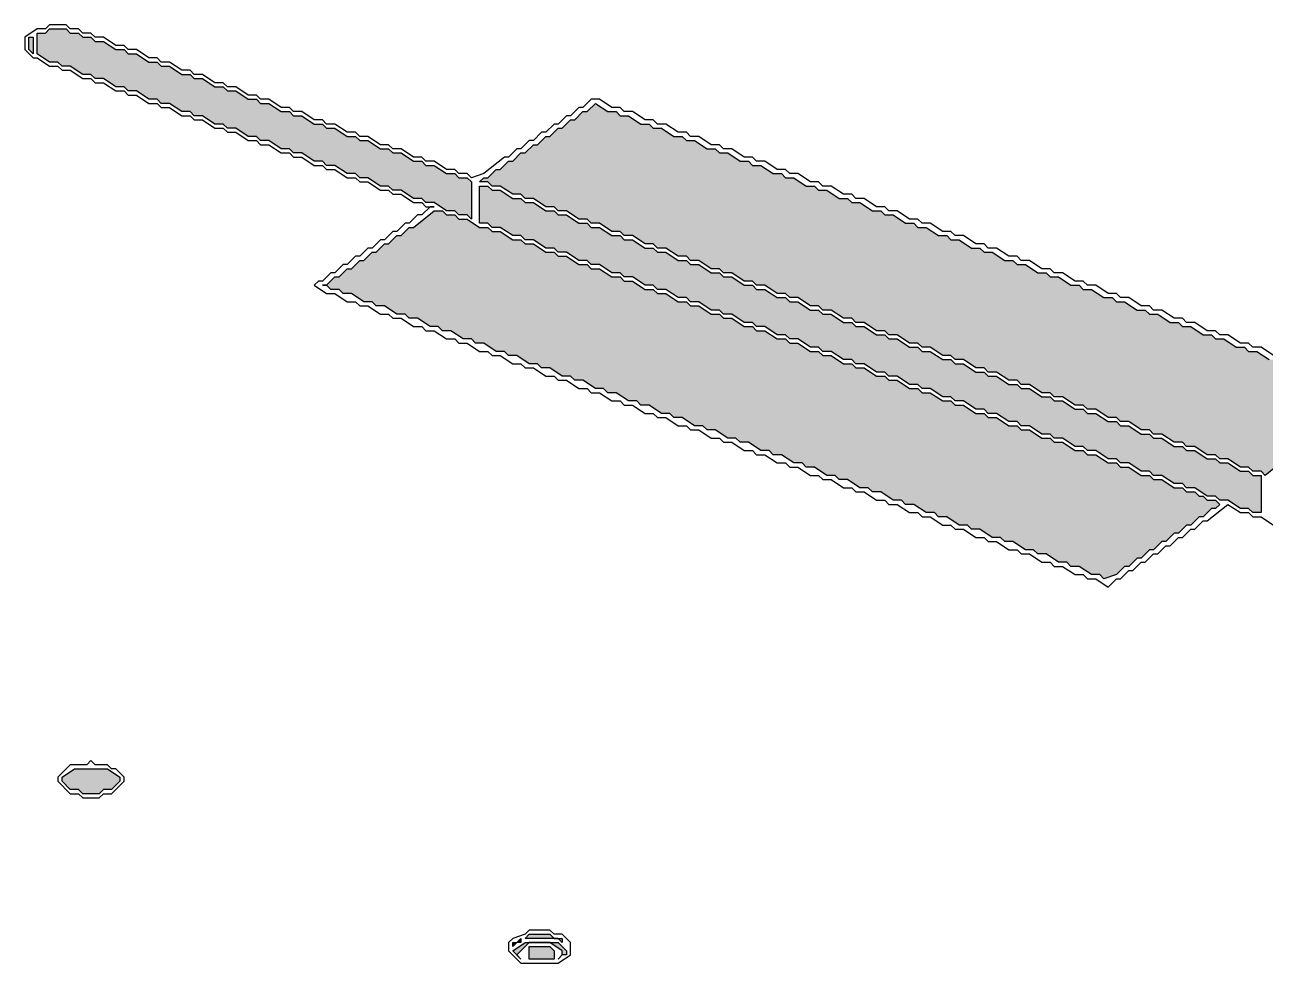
# Model space of a CAD drawing. Header units: millimetres. Extents: x 5 to 252589, y 5 to 415.
# Drawn here: x 410.5 to 435.5, y 334.67 to 353.58 of the extents above; entities that cross this region are included whole.
import ezdxf

# ---------------------------------------------------------------- set-up
doc = ezdxf.new("R2010")
doc.units = ezdxf.units.MM
doc.layers.add('HATCH', color=8, linetype='Continuous', lineweight=9)
doc.layers.add('OUTLINE', color=7, linetype='Continuous', lineweight=25)

msp = doc.modelspace()

# ---------------------------------------------------------------- hatches: boundary and pattern name
at = {"layer": 'HATCH', "true_color": 0xbfa37e}
for points in [[(419.5, 349.66667), (419.41667, 349.75), (419.25, 349.75), (419.16667, 349.83333), (419, 349.83333), (418.75, 350), (418.58333, 350), (418.5, 350.08333), (418.33333, 350.08333), (418.08333, 350.25), (417.91667, 350.25), (417.83333, 350.33333), (417.66667, 350.33333), (417.41667, 350.5), (417.25, 350.5), (417.16667, 350.58333), (417, 350.58333), (416.75, 350.75), (416.58333, 350.75), (416.5, 350.83333), (416.33333, 350.83333), (416.08333, 351), (415.91667, 351), (415.83333, 351.08333), (415.66667, 351.08333), (415.41667, 351.25), (415.25, 351.25), (415.16667, 351.33333), (415, 351.33333), (414.75, 351.5), (414.58333, 351.5), (414.5, 351.58333), (414.33333, 351.58333), (414.08333, 351.75), (413.91667, 351.75), (413.83333, 351.83333), (413.66667, 351.83333), (413.41667, 352), (413.25, 352), (413.16667, 352.08333), (413, 352.08333), (412.75, 352.25), (412.58333, 352.25), (412.5, 352.33333), (412.33333, 352.33333), (412.08333, 352.5), (411.91667, 352.5), (411.83333, 352.58333), (411.66667, 352.58333), (411.41667, 352.75), (411.25, 352.75), (411.16667, 352.83333), (411, 352.83333), (410.75, 353), (410.75, 353.41667), (410.91667, 353.41667), (411, 353.5), (411.33333, 353.5), (411.41667, 353.41667), (411.58333, 353.41667), (411.66667, 353.33333), (411.83333, 353.33333), (411.91667, 353.25), (412.08333, 353.25), (412.33333, 353.08333), (412.5, 353.08333), (412.58333, 353), (412.75, 353), (413, 352.83333), (413.16667, 352.83333), (413.25, 352.75), (413.41667, 352.75), (413.66667, 352.58333), (413.83333, 352.58333), (413.91667, 352.5), (414.08333, 352.5), (414.33333, 352.33333), (414.5, 352.33333), (414.58333, 352.25), (414.75, 352.25), (415, 352.08333), (415.16667, 352.08333), (415.25, 352), (415.41667, 352), (415.66667, 351.83333), (415.83333, 351.83333), (415.91667, 351.75), (416.08333, 351.75), (416.33333, 351.58333), (416.5, 351.58333), (416.58333, 351.5), (416.75, 351.5), (417, 351.33333), (417.16667, 351.33333), (417.25, 351.25), (417.41667, 351.25), (417.66667, 351.08333), (417.83333, 351.08333), (417.91667, 351), (418.08333, 351), (418.33333, 350.83333), (418.5, 350.83333), (418.58333, 350.75), (418.75, 350.75), (419, 350.58333), (419.16667, 350.58333), (419.25, 350.5), (419.41667, 350.5), (419.5, 350.41667)], [(435.41667, 343.75), (435.25, 343.75), (435.16667, 343.83333), (435, 343.83333), (434.75, 344), (434.58333, 344), (434.5, 344.08333), (434.33333, 344.08333), (434.08333, 344.25), (433.91667, 344.25), (433.83333, 344.33333), (433.66667, 344.33333), (433.41667, 344.5), (433.25, 344.5), (433.16667, 344.58333), (433, 344.58333), (432.75, 344.75), (432.58333, 344.75), (432.5, 344.83333), (432.33333, 344.83333), (432.08333, 345), (431.91667, 345), (431.83333, 345.08333), (431.66667, 345.08333), (431.41667, 345.25), (431.25, 345.25), (431.16667, 345.33333), (431, 345.33333), (430.75, 345.5), (430.58333, 345.5), (430.5, 345.58333), (430.33333, 345.58333), (430.08333, 345.75), (429.91667, 345.75), (429.83333, 345.83333), (429.66667, 345.83333), (429.41667, 346), (429.25, 346), (429.16667, 346.08333), (429, 346.08333), (428.75, 346.25), (428.58333, 346.25), (428.5, 346.33333), (428.33333, 346.33333), (428.08333, 346.5), (427.91667, 346.5), (427.83333, 346.58333), (427.66667, 346.58333), (427.41667, 346.75), (427.25, 346.75), (427.16667, 346.83333), (427, 346.83333), (426.75, 347), (426.58333, 347), (426.5, 347.08333), (426.33333, 347.08333), (426.08333, 347.25), (425.91667, 347.25), (425.83333, 347.33333), (425.66667, 347.33333), (425.41667, 347.5), (425.25, 347.5), (425.16667, 347.58333), (425, 347.58333), (424.75, 347.75), (424.58333, 347.75), (424.5, 347.83333), (424.33333, 347.83333), (424.08333, 348), (423.91667, 348), (423.83333, 348.08333), (423.66667, 348.08333), (423.41667, 348.25), (423.25, 348.25), (423.16667, 348.33333), (423, 348.33333), (422.75, 348.5), (422.58333, 348.5), (422.5, 348.58333), (422.33333, 348.58333), (422.08333, 348.75), (421.91667, 348.75), (421.83333, 348.83333), (421.66667, 348.83333), (421.41667, 349), (421.25, 349), (421.16667, 349.08333), (421, 349.08333), (420.75, 349.25), (420.58333, 349.25), (420.5, 349.33333), (420.33333, 349.33333), (420.08333, 349.5), (419.91667, 349.5), (419.83333, 349.58333), (419.66667, 349.58333), (419.66667, 350.33333), (419.83333, 350.33333), (419.91667, 350.25), (420.08333, 350.25), (420.33333, 350.08333), (420.5, 350.08333), (420.58333, 350), (420.75, 350), (421, 349.83333), (421.16667, 349.83333), (421.25, 349.75), (421.41667, 349.75), (421.66667, 349.58333), (421.83333, 349.58333), (421.91667, 349.5), (422.08333, 349.5), (422.33333, 349.33333), (422.5, 349.33333), (422.58333, 349.25), (422.75, 349.25), (423, 349.08333), (423.16667, 349.08333), (423.25, 349), (423.41667, 349), (423.66667, 348.83333), (423.83333, 348.83333), (423.91667, 348.75), (424.08333, 348.75), (424.33333, 348.58333), (424.5, 348.58333), (424.58333, 348.5), (424.75, 348.5), (425, 348.33333), (425.16667, 348.33333), (425.25, 348.25), (425.41667, 348.25), (425.66667, 348.08333), (425.83333, 348.08333), (425.91667, 348), (426.08333, 348), (426.33333, 347.83333), (426.5, 347.83333), (426.58333, 347.75), (426.75, 347.75), (427, 347.58333), (427.16667, 347.58333), (427.25, 347.5), (427.41667, 347.5), (427.66667, 347.33333), (427.83333, 347.33333), (427.91667, 347.25), (428.08333, 347.25), (428.33333, 347.08333), (428.5, 347.08333), (428.58333, 347), (428.75, 347), (429, 346.83333), (429.16667, 346.83333), (429.25, 346.75), (429.41667, 346.75), (429.66667, 346.58333), (429.83333, 346.58333), (429.91667, 346.5), (430.08333, 346.5), (430.33333, 346.33333), (430.5, 346.33333), (430.58333, 346.25), (430.75, 346.25), (431, 346.08333), (431.16667, 346.08333), (431.25, 346), (431.41667, 346), (431.66667, 345.83333), (431.83333, 345.83333), (431.91667, 345.75), (432.08333, 345.75), (432.33333, 345.58333), (432.5, 345.58333), (432.58333, 345.5), (432.75, 345.5), (433, 345.33333), (433.16667, 345.33333), (433.25, 345.25), (433.41667, 345.25), (433.66667, 345.08333), (433.83333, 345.08333), (433.91667, 345), (434.08333, 345), (434.33333, 344.83333), (434.5, 344.83333), (434.58333, 344.75), (434.75, 344.75), (435, 344.58333), (435.16667, 344.58333), (435.25, 344.5), (435.41667, 344.5)], [(421.33333, 335.08333), (421.25, 335.16667), (420.58333, 335.16667), (420.66667, 335.25), (421.08333, 335.25), (421.16667, 335.16667), (421.33333, 335.16667)]]:
    msp.add_hatch(color=33, dxfattribs=at).paths.add_polyline_path(points)
at = {"layer": 'HATCH', "true_color": 0xb99e7b}
for points in [[(410.66667, 353), (410.58333, 353.08333), (410.58333, 353.33333), (410.66667, 353.33333)], [(420.33333, 335), (420.33333, 335.08333), (420.41667, 335.08333), (420.5, 335.16667), (420.5, 335.08333), (420.41667, 335.08333)]]:
    msp.add_hatch(color=33, dxfattribs=at).paths.add_polyline_path(points)
at = {"layer": 'HATCH', "true_color": 0xceb089}
for points in [[(437.75, 346), (437.66667, 346), (437.5, 345.83333), (437.41667, 345.83333), (437.25, 345.66667), (437.16667, 345.66667), (437, 345.5), (436.91667, 345.5), (436.75, 345.33333), (436.66667, 345.33333), (436.5, 345.16667), (436.41667, 345.16667), (436.25, 345), (436.16667, 345), (436, 344.83333), (435.91667, 344.83333), (435.5, 344.5), (435.41667, 344.58333), (435.25, 344.58333), (435.16667, 344.66667), (435, 344.66667), (434.75, 344.83333), (434.58333, 344.83333), (434.5, 344.91667), (434.33333, 344.91667), (434.08333, 345.08333), (433.91667, 345.08333), (433.83333, 345.16667), (433.66667, 345.16667), (433.41667, 345.33333), (433.25, 345.33333), (433.16667, 345.41667), (433, 345.41667), (432.75, 345.58333), (432.58333, 345.58333), (432.5, 345.66667), (432.33333, 345.66667), (432.08333, 345.83333), (431.91667, 345.83333), (431.83333, 345.91667), (431.66667, 345.91667), (431.41667, 346.08333), (431.25, 346.08333), (431.16667, 346.16667), (431, 346.16667), (430.75, 346.33333), (430.58333, 346.33333), (430.5, 346.41667), (430.33333, 346.41667), (430.08333, 346.58333), (429.91667, 346.58333), (429.83333, 346.66667), (429.66667, 346.66667), (429.41667, 346.83333), (429.25, 346.83333), (429.16667, 346.91667), (429, 346.91667), (428.75, 347.08333), (428.58333, 347.08333), (428.5, 347.16667), (428.33333, 347.16667), (428.08333, 347.33333), (427.91667, 347.33333), (427.83333, 347.41667), (427.66667, 347.41667), (427.41667, 347.58333), (427.25, 347.58333), (427.16667, 347.66667), (427, 347.66667), (426.75, 347.83333), (426.58333, 347.83333), (426.5, 347.91667), (426.33333, 347.91667), (426.08333, 348.08333), (425.91667, 348.08333), (425.83333, 348.16667), (425.66667, 348.16667), (425.41667, 348.33333), (425.25, 348.33333), (425.16667, 348.41667), (425, 348.41667), (424.75, 348.58333), (424.58333, 348.58333), (424.5, 348.66667), (424.33333, 348.66667), (424.08333, 348.83333), (423.91667, 348.83333), (423.83333, 348.91667), (423.66667, 348.91667), (423.41667, 349.08333), (423.25, 349.08333), (423.16667, 349.16667), (423, 349.16667), (422.75, 349.33333), (422.58333, 349.33333), (422.5, 349.41667), (422.33333, 349.41667), (422.08333, 349.58333), (421.91667, 349.58333), (421.83333, 349.66667), (421.66667, 349.66667), (421.41667, 349.83333), (421.25, 349.83333), (421.16667, 349.91667), (421, 349.91667), (420.75, 350.08333), (420.58333, 350.08333), (420.5, 350.16667), (420.33333, 350.16667), (420.08333, 350.33333), (419.91667, 350.33333), (419.83333, 350.41667), (419.66667, 350.41667), (419.75, 350.5), (419.83333, 350.5), (420, 350.66667), (420.08333, 350.66667), (420.25, 350.83333), (420.33333, 350.83333), (420.5, 351), (420.58333, 351), (420.75, 351.16667), (420.83333, 351.16667), (421, 351.33333), (421.08333, 351.33333), (421.25, 351.5), (421.33333, 351.5), (421.5, 351.66667), (421.58333, 351.66667), (421.75, 351.83333), (421.83333, 351.83333), (422, 352), (422.25, 351.83333), (422.41667, 351.83333), (422.5, 351.75), (422.66667, 351.75), (422.91667, 351.58333), (423.08333, 351.58333), (423.16667, 351.5), (423.33333, 351.5), (423.58333, 351.33333), (423.75, 351.33333), (423.83333, 351.25), (424, 351.25), (424.25, 351.08333), (424.41667, 351.08333), (424.5, 351), (424.66667, 351), (424.91667, 350.83333), (425.08333, 350.83333), (425.16667, 350.75), (425.33333, 350.75), (425.58333, 350.58333), (425.75, 350.58333), (425.83333, 350.5), (426, 350.5), (426.25, 350.33333), (426.41667, 350.33333), (426.5, 350.25), (426.66667, 350.25), (426.91667, 350.08333), (427.08333, 350.08333), (427.16667, 350), (427.33333, 350), (427.58333, 349.83333), (427.75, 349.83333), (427.83333, 349.75), (428, 349.75), (428.25, 349.58333), (428.41667, 349.58333), (428.5, 349.5), (428.66667, 349.5), (428.91667, 349.33333), (429.08333, 349.33333), (429.16667, 349.25), (429.33333, 349.25), (429.58333, 349.08333), (429.75, 349.08333), (429.83333, 349), (430, 349), (430.25, 348.83333), (430.41667, 348.83333), (430.5, 348.75), (430.66667, 348.75), (430.91667, 348.58333), (431.08333, 348.58333), (431.16667, 348.5), (431.33333, 348.5), (431.58333, 348.33333), (431.75, 348.33333), (431.83333, 348.25), (432, 348.25), (432.25, 348.08333), (432.41667, 348.08333), (432.5, 348), (432.66667, 348), (432.91667, 347.83333), (433.08333, 347.83333), (433.16667, 347.75), (433.33333, 347.75), (433.58333, 347.58333), (433.75, 347.58333), (433.83333, 347.5), (434, 347.5), (434.25, 347.33333), (434.41667, 347.33333), (434.5, 347.25), (434.66667, 347.25), (434.91667, 347.08333), (435.08333, 347.08333), (435.16667, 347), (435.33333, 347), (435.58333, 346.83333), (435.75, 346.83333), (435.83333, 346.75), (436, 346.75), (436.25, 346.58333), (436.41667, 346.58333), (436.5, 346.5), (436.66667, 346.5), (436.91667, 346.33333), (437.08333, 346.33333), (437.16667, 346.25), (437.33333, 346.25), (437.58333, 346.08333), (437.75, 346.08333)], [(434.58333, 343.91667), (434.5, 343.83333), (434.41667, 343.83333), (434.25, 343.66667), (434.16667, 343.66667), (434, 343.5), (433.91667, 343.5), (433.75, 343.33333), (433.66667, 343.33333), (433.5, 343.16667), (433.41667, 343.16667), (433.25, 343), (433.16667, 343), (433, 342.83333), (432.91667, 342.83333), (432.75, 342.66667), (432.66667, 342.66667), (432.5, 342.5), (432.25, 342.41667), (432.16667, 342.5), (432, 342.5), (431.75, 342.66667), (431.58333, 342.66667), (431.5, 342.75), (431.33333, 342.75), (431.08333, 342.91667), (430.91667, 342.91667), (430.83333, 343), (430.66667, 343), (430.41667, 343.16667), (430.25, 343.16667), (430.16667, 343.25), (430, 343.25), (429.75, 343.41667), (429.58333, 343.41667), (429.5, 343.5), (429.33333, 343.5), (429.08333, 343.66667), (428.91667, 343.66667), (428.83333, 343.75), (428.66667, 343.75), (428.41667, 343.91667), (428.25, 343.91667), (428.16667, 344), (428, 344), (427.75, 344.16667), (427.58333, 344.16667), (427.5, 344.25), (427.33333, 344.25), (427.08333, 344.41667), (426.91667, 344.41667), (426.83333, 344.5), (426.66667, 344.5), (426.41667, 344.66667), (426.25, 344.66667), (426.16667, 344.75), (426, 344.75), (425.75, 344.91667), (425.58333, 344.91667), (425.5, 345), (425.33333, 345), (425.08333, 345.16667), (424.91667, 345.16667), (424.83333, 345.25), (424.66667, 345.25), (424.41667, 345.41667), (424.25, 345.41667), (424.16667, 345.5), (424, 345.5), (423.75, 345.66667), (423.58333, 345.66667), (423.5, 345.75), (423.33333, 345.75), (423.08333, 345.91667), (422.91667, 345.91667), (422.83333, 346), (422.66667, 346), (422.41667, 346.16667), (422.25, 346.16667), (422.16667, 346.25), (422, 346.25), (421.75, 346.41667), (421.58333, 346.41667), (421.5, 346.5), (421.33333, 346.5), (421.08333, 346.66667), (420.91667, 346.66667), (420.83333, 346.75), (420.66667, 346.75), (420.41667, 346.91667), (420.25, 346.91667), (420.16667, 347), (420, 347), (419.75, 347.16667), (419.58333, 347.16667), (419.5, 347.25), (419.33333, 347.25), (419.08333, 347.41667), (418.91667, 347.41667), (418.83333, 347.5), (418.66667, 347.5), (418.41667, 347.66667), (418.25, 347.66667), (418.16667, 347.75), (418, 347.75), (417.75, 347.91667), (417.58333, 347.91667), (417.5, 348), (417.33333, 348), (417.08333, 348.16667), (416.91667, 348.16667), (416.83333, 348.25), (416.66667, 348.25), (416.58333, 348.33333), (416.5, 348.33333), (416.58333, 348.33333), (416.75, 348.5), (416.83333, 348.5), (417, 348.66667), (417.08333, 348.66667), (417.25, 348.83333), (417.33333, 348.83333), (417.5, 349), (417.58333, 349), (417.75, 349.16667), (417.83333, 349.16667), (418, 349.33333), (418.08333, 349.33333), (418.25, 349.5), (418.33333, 349.5), (418.75, 349.83333), (418.91667, 349.83333), (419, 349.75), (419.16667, 349.75), (419.25, 349.66667), (419.41667, 349.66667), (419.66667, 349.5), (419.83333, 349.5), (419.91667, 349.41667), (420.08333, 349.41667), (420.33333, 349.25), (420.5, 349.25), (420.58333, 349.16667), (420.75, 349.16667), (421, 349), (421.16667, 349), (421.25, 348.91667), (421.41667, 348.91667), (421.66667, 348.75), (421.83333, 348.75), (421.91667, 348.66667), (422.08333, 348.66667), (422.33333, 348.5), (422.5, 348.5), (422.58333, 348.41667), (422.75, 348.41667), (423, 348.25), (423.16667, 348.25), (423.25, 348.16667), (423.41667, 348.16667), (423.66667, 348), (423.83333, 348), (423.91667, 347.91667), (424.08333, 347.91667), (424.33333, 347.75), (424.5, 347.75), (424.58333, 347.66667), (424.75, 347.66667), (425, 347.5), (425.16667, 347.5), (425.25, 347.41667), (425.41667, 347.41667), (425.66667, 347.25), (425.83333, 347.25), (425.91667, 347.16667), (426.08333, 347.16667), (426.33333, 347), (426.5, 347), (426.58333, 346.91667), (426.75, 346.91667), (427, 346.75), (427.16667, 346.75), (427.25, 346.66667), (427.41667, 346.66667), (427.66667, 346.5), (427.83333, 346.5), (427.91667, 346.41667), (428.08333, 346.41667), (428.33333, 346.25), (428.5, 346.25), (428.58333, 346.16667), (428.75, 346.16667), (429, 346), (429.16667, 346), (429.25, 345.91667), (429.41667, 345.91667), (429.66667, 345.75), (429.83333, 345.75), (429.91667, 345.66667), (430.08333, 345.66667), (430.33333, 345.5), (430.5, 345.5), (430.58333, 345.41667), (430.75, 345.41667), (431, 345.25), (431.16667, 345.25), (431.25, 345.16667), (431.41667, 345.16667), (431.66667, 345), (431.83333, 345), (431.91667, 344.91667), (432.08333, 344.91667), (432.33333, 344.75), (432.5, 344.75), (432.58333, 344.66667), (432.75, 344.66667), (433, 344.5), (433.16667, 344.5), (433.25, 344.41667), (433.41667, 344.41667), (433.66667, 344.25), (433.83333, 344.25), (433.91667, 344.16667), (434.08333, 344.16667), (434.16667, 344.08333), (434.25, 344.08333), (434.33333, 344), (434.5, 344)]]:
    msp.add_hatch(color=43, dxfattribs=at).paths.add_polyline_path(points)
at = {"layer": 'HATCH', "true_color": 0xb9bfc3}
for points in [[(411.25, 338.33333), (411.25, 338.41667), (411.5, 338.58333), (412.16667, 338.58333), (412.41667, 338.41667), (412.41667, 338.33333), (412.25, 338.16667), (412.08333, 338.16667), (412, 338.08333), (411.66667, 338.08333), (411.58333, 338.16667), (411.41667, 338.16667)], [(420.33333, 334.91667), (420.58333, 335.08333), (421.25, 335.08333), (421.41667, 334.91667), (421.41667, 334.83333), (421.33333, 334.83333), (421.25, 334.75), (421.33333, 334.83333), (421.33333, 334.91667), (421.08333, 335.08333), (420.66667, 335.08333), (420.41667, 334.83333), (420.5, 334.75)]]:
    msp.add_hatch(color=9, dxfattribs=at).paths.add_polyline_path(points)
at = {"layer": 'HATCH', "true_color": 0xabb0b4}
msp.add_hatch(color=253, dxfattribs=at).paths.add_polyline_path([(420.66667, 334.75), (420.66667, 335), (421.08333, 335), (421.16667, 334.91667), (421.16667, 334.75)])

# ---------------------------------------------------------------- linework, layer by layer
at = {"layer": 'OUTLINE', "color": 139, "true_color": 0x42544a}
for points in [[(435.66667, 346.91667), (435.41667, 347.08333), (435.25, 347.08333), (435.16667, 347.16667), (435, 347.16667), (434.75, 347.33333), (434.58333, 347.33333), (434.5, 347.41667), (434.33333, 347.41667), (434.08333, 347.58333), (433.91667, 347.58333), (433.83333, 347.66667), (433.66667, 347.66667), (433.41667, 347.83333), (433.25, 347.83333), (433.16667, 347.91667), (433, 347.91667), (432.75, 348.08333), (432.58333, 348.08333), (432.5, 348.16667), (432.33333, 348.16667), (432.08333, 348.33333), (431.91667, 348.33333), (431.83333, 348.41667), (431.66667, 348.41667), (431.41667, 348.58333), (431.25, 348.58333), (431.16667, 348.66667), (431, 348.66667), (430.75, 348.83333), (430.58333, 348.83333), (430.5, 348.91667), (430.33333, 348.91667), (430.08333, 349.08333), (429.91667, 349.08333), (429.83333, 349.16667), (429.66667, 349.16667), (429.41667, 349.33333), (429.25, 349.33333), (429.16667, 349.41667), (429, 349.41667), (428.75, 349.58333), (428.58333, 349.58333), (428.5, 349.66667), (428.33333, 349.66667), (428.08333, 349.83333), (427.91667, 349.83333), (427.83333, 349.91667), (427.66667, 349.91667), (427.41667, 350.08333), (427.25, 350.08333), (427.16667, 350.16667), (427, 350.16667), (426.75, 350.33333), (426.58333, 350.33333), (426.5, 350.41667), (426.33333, 350.41667), (426.08333, 350.58333), (425.91667, 350.58333), (425.83333, 350.66667), (425.66667, 350.66667), (425.41667, 350.83333), (425.25, 350.83333), (425.16667, 350.91667), (425, 350.91667), (424.75, 351.08333), (424.58333, 351.08333), (424.5, 351.16667), (424.33333, 351.16667), (424.08333, 351.33333), (423.91667, 351.33333), (423.83333, 351.41667), (423.66667, 351.41667), (423.41667, 351.58333), (423.25, 351.58333), (423.16667, 351.66667), (423, 351.66667), (422.75, 351.83333), (422.58333, 351.83333), (422.5, 351.91667), (422.33333, 351.91667), (422.08333, 352.08333), (421.91667, 352.08333), (421.75, 351.91667), (421.66667, 351.91667), (421.5, 351.75), (421.41667, 351.75), (421.25, 351.58333), (421.16667, 351.58333), (421, 351.41667), (420.91667, 351.41667), (420.75, 351.25), (420.66667, 351.25), (420.5, 351.08333), (420.41667, 351.08333), (420.25, 350.91667), (420.16667, 350.91667), (419.75, 350.58333), (419.5, 350.5), (419.41667, 350.58333), (419.25, 350.58333), (419.16667, 350.66667), (419, 350.66667), (418.75, 350.83333), (418.58333, 350.83333), (418.5, 350.91667), (418.33333, 350.91667), (418.08333, 351.08333), (417.91667, 351.08333), (417.83333, 351.16667), (417.66667, 351.16667), (417.41667, 351.33333), (417.25, 351.33333), (417.16667, 351.41667), (417, 351.41667), (416.75, 351.58333), (416.58333, 351.58333), (416.5, 351.66667), (416.33333, 351.66667), (416.08333, 351.83333), (415.91667, 351.83333), (415.83333, 351.91667), (415.66667, 351.91667), (415.41667, 352.08333), (415.25, 352.08333), (415.16667, 352.16667), (415, 352.16667), (414.75, 352.33333), (414.58333, 352.33333), (414.5, 352.41667), (414.33333, 352.41667), (414.08333, 352.58333), (413.91667, 352.58333), (413.83333, 352.66667), (413.66667, 352.66667), (413.41667, 352.83333), (413.25, 352.83333), (413.16667, 352.91667), (413, 352.91667), (412.75, 353.08333), (412.58333, 353.08333), (412.5, 353.16667), (412.33333, 353.16667), (412.08333, 353.33333), (411.91667, 353.33333), (411.83333, 353.41667), (411.66667, 353.41667), (411.58333, 353.5), (411.41667, 353.5), (411.33333, 353.58333), (411, 353.58333), (410.91667, 353.5), (410.75, 353.5), (410.5, 353.33333), (410.5, 353.08333), (410.66667, 352.91667), (410.75, 352.91667), (411, 352.75), (411.16667, 352.75), (411.25, 352.66667), (411.41667, 352.66667), (411.66667, 352.5), (411.83333, 352.5), (411.91667, 352.41667), (412.08333, 352.41667), (412.33333, 352.25), (412.5, 352.25), (412.58333, 352.16667), (412.75, 352.16667), (413, 352), (413.16667, 352), (413.25, 351.91667), (413.41667, 351.91667), (413.66667, 351.75), (413.83333, 351.75), (413.91667, 351.66667), (414.08333, 351.66667), (414.33333, 351.5), (414.5, 351.5), (414.58333, 351.41667), (414.75, 351.41667), (415, 351.25), (415.16667, 351.25), (415.25, 351.16667), (415.41667, 351.16667), (415.66667, 351), (415.83333, 351), (415.91667, 350.91667), (416.08333, 350.91667), (416.33333, 350.75), (416.5, 350.75), (416.58333, 350.66667), (416.75, 350.66667), (417, 350.5), (417.16667, 350.5), (417.25, 350.41667), (417.41667, 350.41667), (417.66667, 350.25), (417.83333, 350.25), (417.91667, 350.16667), (418.08333, 350.16667), (418.33333, 350), (418.5, 350), (418.58333, 349.91667), (418.75, 349.91667), (418.66667, 349.91667), (418.5, 349.75), (418.41667, 349.75), (418.25, 349.58333), (418.16667, 349.58333), (418, 349.41667), (417.91667, 349.41667), (417.75, 349.25), (417.66667, 349.25), (417.5, 349.08333), (417.41667, 349.08333), (417.25, 348.91667), (417.16667, 348.91667), (417, 348.75), (416.91667, 348.75), (416.75, 348.58333), (416.66667, 348.58333), (416.5, 348.41667), (416.41667, 348.41667), (416.33333, 348.33333), (416.58333, 348.16667), (416.75, 348.16667), (417, 348), (417.16667, 348), (417.25, 347.91667), (417.41667, 347.91667), (417.66667, 347.75), (417.83333, 347.75), (417.91667, 347.66667), (418.08333, 347.66667), (418.33333, 347.5), (418.5, 347.5), (418.58333, 347.41667), (418.75, 347.41667), (419, 347.25), (419.16667, 347.25), (419.25, 347.16667), (419.41667, 347.16667), (419.66667, 347), (419.83333, 347), (419.91667, 346.91667), (420.08333, 346.91667), (420.33333, 346.75), (420.5, 346.75), (420.58333, 346.66667), (420.75, 346.66667), (421, 346.5), (421.16667, 346.5), (421.25, 346.41667), (421.41667, 346.41667), (421.66667, 346.25), (421.83333, 346.25), (421.91667, 346.16667), (422.08333, 346.16667), (422.33333, 346), (422.5, 346), (422.58333, 345.91667), (422.75, 345.91667), (423, 345.75), (423.16667, 345.75), (423.25, 345.66667), (423.41667, 345.66667), (423.66667, 345.5), (423.83333, 345.5), (423.91667, 345.41667), (424.08333, 345.41667), (424.33333, 345.25), (424.5, 345.25), (424.58333, 345.16667), (424.75, 345.16667), (425, 345), (425.16667, 345), (425.25, 344.91667), (425.41667, 344.91667), (425.66667, 344.75), (425.83333, 344.75), (425.91667, 344.66667), (426.08333, 344.66667), (426.33333, 344.5), (426.5, 344.5), (426.58333, 344.41667), (426.75, 344.41667), (427, 344.25), (427.16667, 344.25), (427.25, 344.16667), (427.41667, 344.16667), (427.66667, 344), (427.83333, 344), (427.91667, 343.91667), (428.08333, 343.91667), (428.33333, 343.75), (428.5, 343.75), (428.58333, 343.66667), (428.75, 343.66667), (429, 343.5), (429.16667, 343.5), (429.25, 343.41667), (429.41667, 343.41667), (429.66667, 343.25), (429.83333, 343.25), (429.91667, 343.16667), (430.08333, 343.16667), (430.33333, 343), (430.5, 343), (430.58333, 342.91667), (430.75, 342.91667), (431, 342.75), (431.16667, 342.75), (431.25, 342.66667), (431.41667, 342.66667), (431.66667, 342.5), (431.83333, 342.5), (431.91667, 342.41667), (432.08333, 342.41667), (432.33333, 342.25), (432.5, 342.41667), (432.58333, 342.41667), (432.75, 342.58333), (432.83333, 342.58333), (433, 342.75), (433.08333, 342.75), (433.25, 342.91667), (433.33333, 342.91667), (433.5, 343.08333), (433.58333, 343.08333), (433.75, 343.25), (433.83333, 343.25), (434, 343.41667), (434.08333, 343.41667), (434.25, 343.58333), (434.33333, 343.58333), (434.75, 343.91667), (435, 343.75), (435.16667, 343.75), (435.25, 343.66667), (435.41667, 343.66667), (435.66667, 343.5)], [(435.91667, 344.83333), (435.5, 344.5), (435.41667, 344.58333), (435.25, 344.58333), (435.16667, 344.66667), (435, 344.66667), (434.75, 344.83333), (434.58333, 344.83333), (434.5, 344.91667), (434.33333, 344.91667), (434.08333, 345.08333), (433.91667, 345.08333), (433.83333, 345.16667), (433.66667, 345.16667), (433.41667, 345.33333), (433.25, 345.33333), (433.16667, 345.41667), (433, 345.41667), (432.75, 345.58333), (432.58333, 345.58333), (432.5, 345.66667), (432.33333, 345.66667), (432.08333, 345.83333), (431.91667, 345.83333), (431.83333, 345.91667), (431.66667, 345.91667), (431.41667, 346.08333), (431.25, 346.08333), (431.16667, 346.16667), (431, 346.16667), (430.75, 346.33333), (430.58333, 346.33333), (430.5, 346.41667), (430.33333, 346.41667), (430.08333, 346.58333), (429.91667, 346.58333), (429.83333, 346.66667), (429.66667, 346.66667), (429.41667, 346.83333), (429.25, 346.83333), (429.16667, 346.91667), (429, 346.91667), (428.75, 347.08333), (428.58333, 347.08333), (428.5, 347.16667), (428.33333, 347.16667), (428.08333, 347.33333), (427.91667, 347.33333), (427.83333, 347.41667), (427.66667, 347.41667), (427.41667, 347.58333), (427.25, 347.58333), (427.16667, 347.66667), (427, 347.66667), (426.75, 347.83333), (426.58333, 347.83333), (426.5, 347.91667), (426.33333, 347.91667), (426.08333, 348.08333), (425.91667, 348.08333), (425.83333, 348.16667), (425.66667, 348.16667), (425.41667, 348.33333), (425.25, 348.33333), (425.16667, 348.41667), (425, 348.41667), (424.75, 348.58333), (424.58333, 348.58333), (424.5, 348.66667), (424.33333, 348.66667), (424.08333, 348.83333), (423.91667, 348.83333), (423.83333, 348.91667), (423.66667, 348.91667), (423.41667, 349.08333), (423.25, 349.08333), (423.16667, 349.16667), (423, 349.16667), (422.75, 349.33333), (422.58333, 349.33333), (422.5, 349.41667), (422.33333, 349.41667), (422.08333, 349.58333), (421.91667, 349.58333), (421.83333, 349.66667), (421.66667, 349.66667), (421.41667, 349.83333), (421.25, 349.83333), (421.16667, 349.91667), (421, 349.91667), (420.75, 350.08333), (420.58333, 350.08333), (420.5, 350.16667), (420.33333, 350.16667), (420.08333, 350.33333), (419.91667, 350.33333), (419.83333, 350.41667), (419.66667, 350.41667), (419.75, 350.5), (419.83333, 350.5), (420, 350.66667), (420.08333, 350.66667), (420.25, 350.83333), (420.33333, 350.83333), (420.5, 351), (420.58333, 351), (420.75, 351.16667), (420.83333, 351.16667), (421, 351.33333), (421.08333, 351.33333), (421.25, 351.5), (421.33333, 351.5), (421.5, 351.66667), (421.58333, 351.66667), (421.75, 351.83333), (421.83333, 351.83333), (422, 352), (422.25, 351.83333), (422.41667, 351.83333), (422.5, 351.75), (422.66667, 351.75), (422.91667, 351.58333), (423.08333, 351.58333), (423.16667, 351.5), (423.33333, 351.5), (423.58333, 351.33333), (423.75, 351.33333), (423.83333, 351.25), (424, 351.25), (424.25, 351.08333), (424.41667, 351.08333), (424.5, 351), (424.66667, 351), (424.91667, 350.83333), (425.08333, 350.83333), (425.16667, 350.75), (425.33333, 350.75), (425.58333, 350.58333), (425.75, 350.58333), (425.83333, 350.5), (426, 350.5), (426.25, 350.33333), (426.41667, 350.33333), (426.5, 350.25), (426.66667, 350.25), (426.91667, 350.08333), (427.08333, 350.08333), (427.16667, 350), (427.33333, 350), (427.58333, 349.83333), (427.75, 349.83333), (427.83333, 349.75), (428, 349.75), (428.25, 349.58333), (428.41667, 349.58333), (428.5, 349.5), (428.66667, 349.5), (428.91667, 349.33333), (429.08333, 349.33333), (429.16667, 349.25), (429.33333, 349.25), (429.58333, 349.08333), (429.75, 349.08333), (429.83333, 349), (430, 349), (430.25, 348.83333), (430.41667, 348.83333), (430.5, 348.75), (430.66667, 348.75), (430.91667, 348.58333), (431.08333, 348.58333), (431.16667, 348.5), (431.33333, 348.5), (431.58333, 348.33333), (431.75, 348.33333), (431.83333, 348.25), (432, 348.25), (432.25, 348.08333), (432.41667, 348.08333), (432.5, 348), (432.66667, 348), (432.91667, 347.83333), (433.08333, 347.83333), (433.16667, 347.75), (433.33333, 347.75), (433.58333, 347.58333), (433.75, 347.58333), (433.83333, 347.5), (434, 347.5), (434.25, 347.33333), (434.41667, 347.33333), (434.5, 347.25), (434.66667, 347.25), (434.91667, 347.08333), (435.08333, 347.08333), (435.16667, 347), (435.33333, 347), (435.58333, 346.83333)]]:
    msp.add_lwpolyline(points, dxfattribs=at)
for points in [[(419.5, 349.66667), (419.41667, 349.75), (419.25, 349.75), (419.16667, 349.83333), (419, 349.83333), (418.75, 350), (418.58333, 350), (418.5, 350.08333), (418.33333, 350.08333), (418.08333, 350.25), (417.91667, 350.25), (417.83333, 350.33333), (417.66667, 350.33333), (417.41667, 350.5), (417.25, 350.5), (417.16667, 350.58333), (417, 350.58333), (416.75, 350.75), (416.58333, 350.75), (416.5, 350.83333), (416.33333, 350.83333), (416.08333, 351), (415.91667, 351), (415.83333, 351.08333), (415.66667, 351.08333), (415.41667, 351.25), (415.25, 351.25), (415.16667, 351.33333), (415, 351.33333), (414.75, 351.5), (414.58333, 351.5), (414.5, 351.58333), (414.33333, 351.58333), (414.08333, 351.75), (413.91667, 351.75), (413.83333, 351.83333), (413.66667, 351.83333), (413.41667, 352), (413.25, 352), (413.16667, 352.08333), (413, 352.08333), (412.75, 352.25), (412.58333, 352.25), (412.5, 352.33333), (412.33333, 352.33333), (412.08333, 352.5), (411.91667, 352.5), (411.83333, 352.58333), (411.66667, 352.58333), (411.41667, 352.75), (411.25, 352.75), (411.16667, 352.83333), (411, 352.83333), (410.75, 353), (410.75, 353.41667), (410.91667, 353.41667), (411, 353.5), (411.33333, 353.5), (411.41667, 353.41667), (411.58333, 353.41667), (411.66667, 353.33333), (411.83333, 353.33333), (411.91667, 353.25), (412.08333, 353.25), (412.33333, 353.08333), (412.5, 353.08333), (412.58333, 353), (412.75, 353), (413, 352.83333), (413.16667, 352.83333), (413.25, 352.75), (413.41667, 352.75), (413.66667, 352.58333), (413.83333, 352.58333), (413.91667, 352.5), (414.08333, 352.5), (414.33333, 352.33333), (414.5, 352.33333), (414.58333, 352.25), (414.75, 352.25), (415, 352.08333), (415.16667, 352.08333), (415.25, 352), (415.41667, 352), (415.66667, 351.83333), (415.83333, 351.83333), (415.91667, 351.75), (416.08333, 351.75), (416.33333, 351.58333), (416.5, 351.58333), (416.58333, 351.5), (416.75, 351.5), (417, 351.33333), (417.16667, 351.33333), (417.25, 351.25), (417.41667, 351.25), (417.66667, 351.08333), (417.83333, 351.08333), (417.91667, 351), (418.08333, 351), (418.33333, 350.83333), (418.5, 350.83333), (418.58333, 350.75), (418.75, 350.75), (419, 350.58333), (419.16667, 350.58333), (419.25, 350.5), (419.41667, 350.5), (419.5, 350.41667)], [(410.66667, 353), (410.58333, 353.08333), (410.58333, 353.33333), (410.66667, 353.33333)], [(435.41667, 343.75), (435.25, 343.75), (435.16667, 343.83333), (435, 343.83333), (434.75, 344), (434.58333, 344), (434.5, 344.08333), (434.33333, 344.08333), (434.08333, 344.25), (433.91667, 344.25), (433.83333, 344.33333), (433.66667, 344.33333), (433.41667, 344.5), (433.25, 344.5), (433.16667, 344.58333), (433, 344.58333), (432.75, 344.75), (432.58333, 344.75), (432.5, 344.83333), (432.33333, 344.83333), (432.08333, 345), (431.91667, 345), (431.83333, 345.08333), (431.66667, 345.08333), (431.41667, 345.25), (431.25, 345.25), (431.16667, 345.33333), (431, 345.33333), (430.75, 345.5), (430.58333, 345.5), (430.5, 345.58333), (430.33333, 345.58333), (430.08333, 345.75), (429.91667, 345.75), (429.83333, 345.83333), (429.66667, 345.83333), (429.41667, 346), (429.25, 346), (429.16667, 346.08333), (429, 346.08333), (428.75, 346.25), (428.58333, 346.25), (428.5, 346.33333), (428.33333, 346.33333), (428.08333, 346.5), (427.91667, 346.5), (427.83333, 346.58333), (427.66667, 346.58333), (427.41667, 346.75), (427.25, 346.75), (427.16667, 346.83333), (427, 346.83333), (426.75, 347), (426.58333, 347), (426.5, 347.08333), (426.33333, 347.08333), (426.08333, 347.25), (425.91667, 347.25), (425.83333, 347.33333), (425.66667, 347.33333), (425.41667, 347.5), (425.25, 347.5), (425.16667, 347.58333), (425, 347.58333), (424.75, 347.75), (424.58333, 347.75), (424.5, 347.83333), (424.33333, 347.83333), (424.08333, 348), (423.91667, 348), (423.83333, 348.08333), (423.66667, 348.08333), (423.41667, 348.25), (423.25, 348.25), (423.16667, 348.33333), (423, 348.33333), (422.75, 348.5), (422.58333, 348.5), (422.5, 348.58333), (422.33333, 348.58333), (422.08333, 348.75), (421.91667, 348.75), (421.83333, 348.83333), (421.66667, 348.83333), (421.41667, 349), (421.25, 349), (421.16667, 349.08333), (421, 349.08333), (420.75, 349.25), (420.58333, 349.25), (420.5, 349.33333), (420.33333, 349.33333), (420.08333, 349.5), (419.91667, 349.5), (419.83333, 349.58333), (419.66667, 349.58333), (419.66667, 350.33333), (419.83333, 350.33333), (419.91667, 350.25), (420.08333, 350.25), (420.33333, 350.08333), (420.5, 350.08333), (420.58333, 350), (420.75, 350), (421, 349.83333), (421.16667, 349.83333), (421.25, 349.75), (421.41667, 349.75), (421.66667, 349.58333), (421.83333, 349.58333), (421.91667, 349.5), (422.08333, 349.5), (422.33333, 349.33333), (422.5, 349.33333), (422.58333, 349.25), (422.75, 349.25), (423, 349.08333), (423.16667, 349.08333), (423.25, 349), (423.41667, 349), (423.66667, 348.83333), (423.83333, 348.83333), (423.91667, 348.75), (424.08333, 348.75), (424.33333, 348.58333), (424.5, 348.58333), (424.58333, 348.5), (424.75, 348.5), (425, 348.33333), (425.16667, 348.33333), (425.25, 348.25), (425.41667, 348.25), (425.66667, 348.08333), (425.83333, 348.08333), (425.91667, 348), (426.08333, 348), (426.33333, 347.83333), (426.5, 347.83333), (426.58333, 347.75), (426.75, 347.75), (427, 347.58333), (427.16667, 347.58333), (427.25, 347.5), (427.41667, 347.5), (427.66667, 347.33333), (427.83333, 347.33333), (427.91667, 347.25), (428.08333, 347.25), (428.33333, 347.08333), (428.5, 347.08333), (428.58333, 347), (428.75, 347), (429, 346.83333), (429.16667, 346.83333), (429.25, 346.75), (429.41667, 346.75), (429.66667, 346.58333), (429.83333, 346.58333), (429.91667, 346.5), (430.08333, 346.5), (430.33333, 346.33333), (430.5, 346.33333), (430.58333, 346.25), (430.75, 346.25), (431, 346.08333), (431.16667, 346.08333), (431.25, 346), (431.41667, 346), (431.66667, 345.83333), (431.83333, 345.83333), (431.91667, 345.75), (432.08333, 345.75), (432.33333, 345.58333), (432.5, 345.58333), (432.58333, 345.5), (432.75, 345.5), (433, 345.33333), (433.16667, 345.33333), (433.25, 345.25), (433.41667, 345.25), (433.66667, 345.08333), (433.83333, 345.08333), (433.91667, 345), (434.08333, 345), (434.33333, 344.83333), (434.5, 344.83333), (434.58333, 344.75), (434.75, 344.75), (435, 344.58333), (435.16667, 344.58333), (435.25, 344.5), (435.41667, 344.5)], [(434.58333, 343.91667), (434.5, 343.83333), (434.41667, 343.83333), (434.25, 343.66667), (434.16667, 343.66667), (434, 343.5), (433.91667, 343.5), (433.75, 343.33333), (433.66667, 343.33333), (433.5, 343.16667), (433.41667, 343.16667), (433.25, 343), (433.16667, 343), (433, 342.83333), (432.91667, 342.83333), (432.75, 342.66667), (432.66667, 342.66667), (432.5, 342.5), (432.25, 342.41667), (432.16667, 342.5), (432, 342.5), (431.75, 342.66667), (431.58333, 342.66667), (431.5, 342.75), (431.33333, 342.75), (431.08333, 342.91667), (430.91667, 342.91667), (430.83333, 343), (430.66667, 343), (430.41667, 343.16667), (430.25, 343.16667), (430.16667, 343.25), (430, 343.25), (429.75, 343.41667), (429.58333, 343.41667), (429.5, 343.5), (429.33333, 343.5), (429.08333, 343.66667), (428.91667, 343.66667), (428.83333, 343.75), (428.66667, 343.75), (428.41667, 343.91667), (428.25, 343.91667), (428.16667, 344), (428, 344), (427.75, 344.16667), (427.58333, 344.16667), (427.5, 344.25), (427.33333, 344.25), (427.08333, 344.41667), (426.91667, 344.41667), (426.83333, 344.5), (426.66667, 344.5), (426.41667, 344.66667), (426.25, 344.66667), (426.16667, 344.75), (426, 344.75), (425.75, 344.91667), (425.58333, 344.91667), (425.5, 345), (425.33333, 345), (425.08333, 345.16667), (424.91667, 345.16667), (424.83333, 345.25), (424.66667, 345.25), (424.41667, 345.41667), (424.25, 345.41667), (424.16667, 345.5), (424, 345.5), (423.75, 345.66667), (423.58333, 345.66667), (423.5, 345.75), (423.33333, 345.75), (423.08333, 345.91667), (422.91667, 345.91667), (422.83333, 346), (422.66667, 346), (422.41667, 346.16667), (422.25, 346.16667), (422.16667, 346.25), (422, 346.25), (421.75, 346.41667), (421.58333, 346.41667), (421.5, 346.5), (421.33333, 346.5), (421.08333, 346.66667), (420.91667, 346.66667), (420.83333, 346.75), (420.66667, 346.75), (420.41667, 346.91667), (420.25, 346.91667), (420.16667, 347), (420, 347), (419.75, 347.16667), (419.58333, 347.16667), (419.5, 347.25), (419.33333, 347.25), (419.08333, 347.41667), (418.91667, 347.41667), (418.83333, 347.5), (418.66667, 347.5), (418.41667, 347.66667), (418.25, 347.66667), (418.16667, 347.75), (418, 347.75), (417.75, 347.91667), (417.58333, 347.91667), (417.5, 348), (417.33333, 348), (417.08333, 348.16667), (416.91667, 348.16667), (416.83333, 348.25), (416.66667, 348.25), (416.58333, 348.33333), (416.5, 348.33333), (416.58333, 348.33333), (416.75, 348.5), (416.83333, 348.5), (417, 348.66667), (417.08333, 348.66667), (417.25, 348.83333), (417.33333, 348.83333), (417.5, 349), (417.58333, 349), (417.75, 349.16667), (417.83333, 349.16667), (418, 349.33333), (418.08333, 349.33333), (418.25, 349.5), (418.33333, 349.5), (418.75, 349.83333), (418.91667, 349.83333), (419, 349.75), (419.16667, 349.75), (419.25, 349.66667), (419.41667, 349.66667), (419.66667, 349.5), (419.83333, 349.5), (419.91667, 349.41667), (420.08333, 349.41667), (420.33333, 349.25), (420.5, 349.25), (420.58333, 349.16667), (420.75, 349.16667), (421, 349), (421.16667, 349), (421.25, 348.91667), (421.41667, 348.91667), (421.66667, 348.75), (421.83333, 348.75), (421.91667, 348.66667), (422.08333, 348.66667), (422.33333, 348.5), (422.5, 348.5), (422.58333, 348.41667), (422.75, 348.41667), (423, 348.25), (423.16667, 348.25), (423.25, 348.16667), (423.41667, 348.16667), (423.66667, 348), (423.83333, 348), (423.91667, 347.91667), (424.08333, 347.91667), (424.33333, 347.75), (424.5, 347.75), (424.58333, 347.66667), (424.75, 347.66667), (425, 347.5), (425.16667, 347.5), (425.25, 347.41667), (425.41667, 347.41667), (425.66667, 347.25), (425.83333, 347.25), (425.91667, 347.16667), (426.08333, 347.16667), (426.33333, 347), (426.5, 347), (426.58333, 346.91667), (426.75, 346.91667), (427, 346.75), (427.16667, 346.75), (427.25, 346.66667), (427.41667, 346.66667), (427.66667, 346.5), (427.83333, 346.5), (427.91667, 346.41667), (428.08333, 346.41667), (428.33333, 346.25), (428.5, 346.25), (428.58333, 346.16667), (428.75, 346.16667), (429, 346), (429.16667, 346), (429.25, 345.91667), (429.41667, 345.91667), (429.66667, 345.75), (429.83333, 345.75), (429.91667, 345.66667), (430.08333, 345.66667), (430.33333, 345.5), (430.5, 345.5), (430.58333, 345.41667), (430.75, 345.41667), (431, 345.25), (431.16667, 345.25), (431.25, 345.16667), (431.41667, 345.16667), (431.66667, 345), (431.83333, 345), (431.91667, 344.91667), (432.08333, 344.91667), (432.33333, 344.75), (432.5, 344.75), (432.58333, 344.66667), (432.75, 344.66667), (433, 344.5), (433.16667, 344.5), (433.25, 344.41667), (433.41667, 344.41667), (433.66667, 344.25), (433.83333, 344.25), (433.91667, 344.16667), (434.08333, 344.16667), (434.16667, 344.08333), (434.25, 344.08333), (434.33333, 344), (434.5, 344)], [(411.16667, 338.33333), (411.41667, 338.08333), (411.58333, 338.08333), (411.66667, 338), (412, 338), (412.08333, 338.08333), (412.25, 338.08333), (412.5, 338.33333), (412.5, 338.41667), (412.33333, 338.58333), (412.25, 338.58333), (412.16667, 338.66667), (411.91667, 338.66667), (411.83333, 338.75), (411.75, 338.66667), (411.41667, 338.66667), (411.16667, 338.41667)], [(411.25, 338.33333), (411.25, 338.41667), (411.5, 338.58333), (412.16667, 338.58333), (412.41667, 338.41667), (412.41667, 338.33333), (412.25, 338.16667), (412.08333, 338.16667), (412, 338.08333), (411.66667, 338.08333), (411.58333, 338.16667), (411.41667, 338.16667)], [(420.25, 334.91667), (420.5, 334.66667), (421.25, 334.66667), (421.5, 334.83333), (421.5, 335.08333), (421.33333, 335.25), (421.16667, 335.25), (421.08333, 335.33333), (420.66667, 335.33333), (420.58333, 335.25), (420.33333, 335.16667), (420.25, 335.08333)], [(421.33333, 335.08333), (421.25, 335.16667), (420.58333, 335.16667), (420.66667, 335.25), (421.08333, 335.25), (421.16667, 335.16667), (421.33333, 335.16667)], [(420.33333, 335), (420.33333, 335.08333), (420.41667, 335.08333), (420.5, 335.16667), (420.5, 335.08333), (420.41667, 335.08333)], [(420.33333, 334.91667), (420.58333, 335.08333), (421.25, 335.08333), (421.41667, 334.91667), (421.41667, 334.83333), (421.33333, 334.83333), (421.25, 334.75), (421.33333, 334.83333), (421.33333, 334.91667), (421.08333, 335.08333), (420.66667, 335.08333), (420.41667, 334.83333), (420.5, 334.75)], [(420.66667, 334.75), (420.66667, 335), (421.08333, 335), (421.16667, 334.91667), (421.16667, 334.75)]]:
    msp.add_lwpolyline(points, close=True, dxfattribs=at)

doc.saveas('drawing.dxf')
